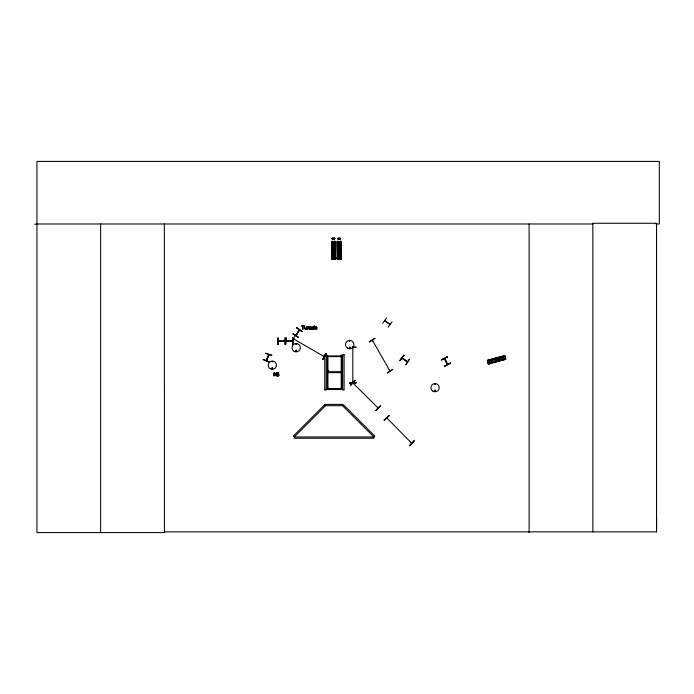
<?xml version="1.0" encoding="UTF-8"?>
<svg xmlns="http://www.w3.org/2000/svg" width="694" height="694" viewBox="0 0 694 694"><rect width="100%" height="100%" fill="white"/><g stroke="black" fill="none" stroke-linecap="round" stroke-linejoin="round"><path stroke-width="1.04" d="M656.056 223.98L659.3 223.98L659.3 161.407L36.938 161.407L36.938 532.593L164.443 532.593L164.357 531.864L656.533 531.864L656.628 518.444M294.247 339.002L293.692 338.655M378.083 407.916L352.804 382.975L353.185 383.444M377.441 407.647L378.03 407.838M411.872 442.963L411.516 442.599M299.47 330.049L295.93 335.532L299.487 329.893M384.684 320.758L389.993 324.549M384.754 320.533L390.089 324.237M406.884 361.557L407.335 361.921M352.752 347.338L352.76 347.972M271.701 368.271C273.375 366.328 272.699 370.18 271.77 368.419M271.953 368.271C273.202 366.822 272.317 369.937 272.005 368.072M295.592 350.652C296.702 352.951 297.049 349.056 295.696 350.513M295.765 350.817C296.954 349.325 296.425 352.431 295.835 350.713M296.581 344.267L295.87 344.363L296.538 344.189M296.789 350.964L296.512 350.297M349.351 341.127L350.062 341.032L349.394 341.214M349.264 347.668C350.878 346.341 349.221 349.36 349.516 347.33M350.314 347.668C348.483 349.759 349.698 345.23 350.27 347.989M434.487 390.765C436.535 388.77 434.704 393.203 434.661 390.34M435.459 390.869C434.843 389.143 434.366 392.266 435.528 390.765M333.328 258.35L333.849 258.376L333.337 259.131M372.73 340.719L372.201 340.442M389.898 370.379L390.132 370.769M298.897 330.387L299.452 329.954L298.932 330.327M265.637 353.298L271.953 355.371L265.672 353.211M268.986 354.573L266.453 360.724M435.398 384.398L434.826 383.964L435.164 384.537M353.003 382.802L352.804 382.047M284.583 341.318L278.06 341.387M286.067 340.954L292.686 340.919M268.517 354.556L268.96 354.643L266.539 360.611M291.905 341.622L295.106 335.809M322.745 359.423L326.024 353.654M322.953 359.544L326.232 353.775M372.166 340.32L372.496 340.919M293.033 333.641L298.567 337.284M296.798 327.733L302.185 331.611L296.78 327.759M296.121 334.742L295.731 335.358M295.765 335.297L299.261 329.824M299.461 329.98L295.956 335.428L296.017 334.838M268.543 354.573L266.236 360.637M382.706 323.291L386.601 317.913M388.206 327.152L392.101 321.782M403.995 355.293L399.918 360.533L404.038 355.319M399.944 360.55L403.761 355.128M400.143 360.689L403.96 355.267M402.511 358.529L402.234 357.922M405.921 364.758L409.46 359.136L405.947 364.775M284.583 341.283L278.164 341.292M292.703 341.179L286.067 341.179M354.972 380.295L350.557 385.248L354.955 380.269M350.522 385.222L355.154 380.468M375.732 410.423L380.39 405.704M375.905 410.596L380.59 405.903M384.155 420.139L389.056 415.654L384.129 420.113M384.363 420.338L389.022 415.619M409.538 445.522L414.197 440.794M409.746 445.721L414.162 440.768L409.764 445.748M333.389 259.105L333.84 259.105M324.757 355.311L327.377 355.918L341.752 355.918L342.628 355.311M488.186 362.233L488.767 361.721M387.356 372.956L392.908 369.312L387.365 372.982M353.038 382.784L353.446 383.279M441.592 359.882L447.561 356.994M444.498 365.998L450.467 363.109M293.597 338.932L324.185 356.612M386.801 417.935L387.339 418.413L386.688 418.239M402.329 357.991L407.552 361.617M407.404 361.912L402.043 358.113M505.726 359.249L488.376 363.899L505.744 359.327L504.738 355.632L487.388 360.281L488.394 363.977M487.405 360.36L504.764 355.71M487.466 360.559L504.807 355.883M487.5 360.707L504.85 356.057L487.518 360.785M487.561 360.915L503.905 356.603M504.963 356.473L487.622 361.149L504.98 356.534M487.682 361.392L496.878 358.945M498.891 358.321L504 356.95M487.769 361.635L488.029 362.615M489.131 362.658L505.449 358.217M488.16 363.101L505.501 358.425M488.168 363.136L505.518 358.486M489.227 363.005L505.579 358.703M488.264 363.491L505.614 358.824M488.281 363.552L505.631 358.902M488.324 363.725L505.666 359.041M278.225 340.988L284.583 340.98M339.01 259.105L339.461 259.105L339.045 258.394M349.871 348.249L349.29 348.093M434.93 390.184L435.381 390.245M386.853 417.979L411.689 443.214L411.282 442.737M342.628 389.395L324.757 389.395M372.383 340.173L389.907 370.986M332.305 238.32L334.517 238.302M338.108 238.32L340.32 238.302M331.94 238.623L334.89 238.597M331.94 238.762L334.89 238.736M337.744 238.623L340.693 238.597M337.744 238.762L340.693 238.736M338.117 239.152L340.329 239.126L340.32 238.025L338.108 238.051L338.117 239.152L340.329 239.04M335.323 241.356L331.498 241.408L331.689 259.374L335.523 259.313L335.315 241.356L335.445 259.313M331.775 243.23L335.089 243.195M337.388 243.23L340.711 243.195M331.784 244.444L335.098 244.409M337.405 244.444L340.719 244.409M331.801 246.275L335.124 246.231M337.423 246.275L340.737 246.231M331.819 247.888L335.133 247.853M337.44 247.888L340.754 247.853M331.836 249.71L335.159 249.675M337.458 249.71L340.771 249.675M331.923 257.535L335.245 257.5M337.544 257.535L340.867 257.5M331.376 258.055L335.801 258.003M336.998 258.055L341.422 258.003M331.385 258.194L335.801 258.142M336.998 258.194L341.422 258.142M338.95 258.35L339.47 258.341M338.95 258.376L339.47 258.376M337.31 259.374L341.144 259.313L340.928 241.356L337.111 241.408L337.31 259.374L337.197 241.408M277.747 344.493L278.068 337.857L277.774 344.493M284.748 344.45L284.792 337.813M352.448 346.939L356.239 347.252L352.448 347.226M352.804 382.116L352.812 382.715L353.073 382.186M349.611 382.897L356.239 382.854M349.611 383.14L356.239 382.767L349.611 383.175M34.7 224.24L36.938 224.231M36.938 223.98L592.832 223.98M286.067 337.752L285.702 344.38L285.98 337.752M293.068 344.38L292.721 337.752L293.042 344.38M327.932 356.612L341.196 356.612M327.932 371.004L328.488 371.004L327.932 370.31M327.932 371.698L341.196 371.698M327.932 371.932L328.488 371.932L327.932 371.238M327.932 372.635L341.196 372.635M327.932 388.649L341.196 388.649M447.031 364.029C448.897 364.749 443.666 357.401 445.028 358.963M272.438 361.374L272.161 362.042L272.508 361.435M389.802 370.353L390.167 370.891M447.292 364.471L444.498 358.529M263.234 359.535L269.428 361.921M323.777 356.057L324.254 356.291M323.664 356.256L324.185 356.56M296.642 327.967L302.237 331.532M292.851 333.927L298.437 337.492M402 358.173L407.465 362.008M327.932 387.955L328.488 388.649M447.231 364.445L444.429 358.564M503.046 356.352L503.905 359.553M501.866 356.664L502.725 359.874M500.105 357.141L500.964 360.342M498.544 357.557L499.402 360.759M496.783 358.026L497.641 361.227M489.227 360.056L490.085 363.257M488.576 359.657L489.721 363.925M488.446 359.692L489.591 363.96M488.784 361.609L488.923 362.121M340.867 241.356L341.058 259.313M340.65 241.356L340.884 259.322M340.702 259.322L340.511 241.356L340.624 259.322M340.233 242.414L340.355 247.697M340.381 249.814L340.416 259.322M340.268 259.322L340.043 241.365L340.199 259.33M339.791 242.423L339.869 247.706M339.869 249.823L340.043 258.272M339.73 259.33L338.715 259.339M338.212 242.458L338.334 247.741M338.36 249.849L338.386 258.307M337.787 242.458L337.909 247.741M337.935 249.857L337.961 258.307M337.7 247.741L337.622 241.408L337.735 258.315M337.726 249.857L337.822 259.356M337.405 241.408L337.57 259.374M335.063 241.356L335.263 259.322M334.89 241.356L335.02 259.322L334.82 242.414M334.682 242.414L334.673 247.697M334.69 249.814L334.864 259.322M334.421 241.365L334.647 259.322M334.308 247.706L334.256 242.423L334.23 247.706M334.334 249.823L334.43 258.272M334.256 249.823L334.361 258.272M334.109 259.33L333.094 259.339M332.669 242.458L332.73 247.741L332.591 242.458M332.756 249.849L332.842 258.307L332.738 249.849M332.365 241.399L332.626 259.365M332.235 242.458L332.287 247.741L332.166 242.458M332.313 249.857L332.409 258.307L332.244 249.857M332.018 241.408L332.2 259.356M331.784 241.408L331.984 259.374L331.749 241.408M352.812 347.937L352.812 347.338L352.812 382.715M278.025 337.857L278.094 344.493M656.533 531.864L656.533 223.26L592.832 223.26L592.832 531.864M529.123 223.98L529.123 532.593M341.752 355.918L341.752 389.343M341.196 354.99L341.196 389.343M327.932 355.918L327.932 389.343M327.377 355.918L327.377 389.343M292.79 337.752L292.747 344.38M164.348 223.98L164.443 532.593M100.647 223.98L100.647 532.593M317.019 328.036L316.698 329.06A1.041 1.041 0 0 1 316.1 329.398L314.842 328.843L314.989 327.013A1.05 1.05 0 0 1 315.597 326.666L316.1 326.666A1.032 1.032 0 0 1 316.698 327.013L317.019 328.036M309.489 327.742L310.01 329.208L311.693 329.19L309.94 328.297L311.745 328.08L311.302 326.805L310.201 326.744L309.489 327.742M312.031 327.733L312.421 329.225L314.217 329.346L314.217 325.686L313.775 326.822A1.197 1.197 0 0 0 312.899 326.674A1.032 1.032 0 0 0 312.343 327.013L312.031 327.733M276.967 373.337C278.19 375.428 280.116 375.307 276.915 375.896C279.17 377.328 280.272 373.84 277.548 373.84C277.643 372.531 280.732 373.112 277.652 372.609A1.119 1.119 0 0 0 277.132 372.973L276.967 373.337M315.171 327.594C315.492 331.663 317.67 325.477 315.171 327.594M312.517 327.62C312.829 331.524 314.729 325.443 312.517 327.62M332.773 248.599C333.701 251.402 334.942 246.587 332.773 248.599M338.394 248.599C339.323 251.402 340.563 246.587 338.394 248.599M497.381 359.197C498.283 362.016 499.567 357.21 497.381 359.197M309.984 327.447C311.658 329.06 311.354 325.937 309.984 327.447M263.252 359.492L269.324 362.19L263.252 359.501M325.946 353.61L322.979 359.553L325.946 353.61M308.804 326.718L308.153 327.707L306.982 326.718L307.884 328.045L306.974 329.346L308.127 328.357L309.307 329.346L308.405 328.01L309.307 326.718L308.804 326.718M324.618 404.793L293.354 436.058L294.265 436.968L373.858 436.968L374.769 436.058L343.495 404.793L342.584 405.704L325.529 405.704L294.265 436.968L294.265 438.261L373.858 438.261L373.858 436.968L342.584 405.704L342.584 404.411L325.529 404.411L325.529 405.704L324.618 404.793M306.184 329.06L304.701 329.051L304.562 326.718L305.499 328.999L306.184 328.678L306.627 326.718L306.627 329.346L306.184 329.06M374.96 338.238L369.425 341.908L374.96 338.238M447.448 356.742L441.61 359.926L447.448 356.742M450.449 363.066L444.62 366.25L450.449 363.066M334.517 238.025L332.305 238.051L332.313 239.152L334.525 239.126L334.517 238.025M304.267 325.842L301.448 325.842L302.619 326.258L302.619 329.346L303.087 329.346L303.087 326.258L304.267 325.842M326.232 354.669L324.757 354.669L324.757 390.045L326.232 390.045L326.232 354.669M344.103 354.669L342.628 354.669L342.628 390.045L344.103 390.045L344.103 354.669M274.538 372.6L273.878 372.6L273.878 376.105L274.312 373.077L276.386 376.105L276.386 372.6L275.943 375.376L274.538 372.6M338.212 259.365L338.047 241.399L338.178 259.365M347.616 348.206A4.199 4.199 0 0 0 353.914 344.571A4.199 4.199 0 0 0 347.616 340.936A4.199 4.199 0 0 0 347.616 348.206M433.013 391.243A4.129 4.129 0 0 0 439.207 387.66A4.129 4.129 0 0 0 433.013 384.086A4.129 4.129 0 0 0 433.013 391.243M270.278 368.748A4.138 4.138 0 0 0 276.481 365.165A4.138 4.138 0 0 0 270.278 361.583A4.138 4.138 0 0 0 270.278 368.748M294.117 351.346A4.199 4.199 0 0 0 300.407 347.711A4.199 4.199 0 0 0 294.117 344.085A4.199 4.199 0 0 0 294.117 351.346"/></g></svg>
